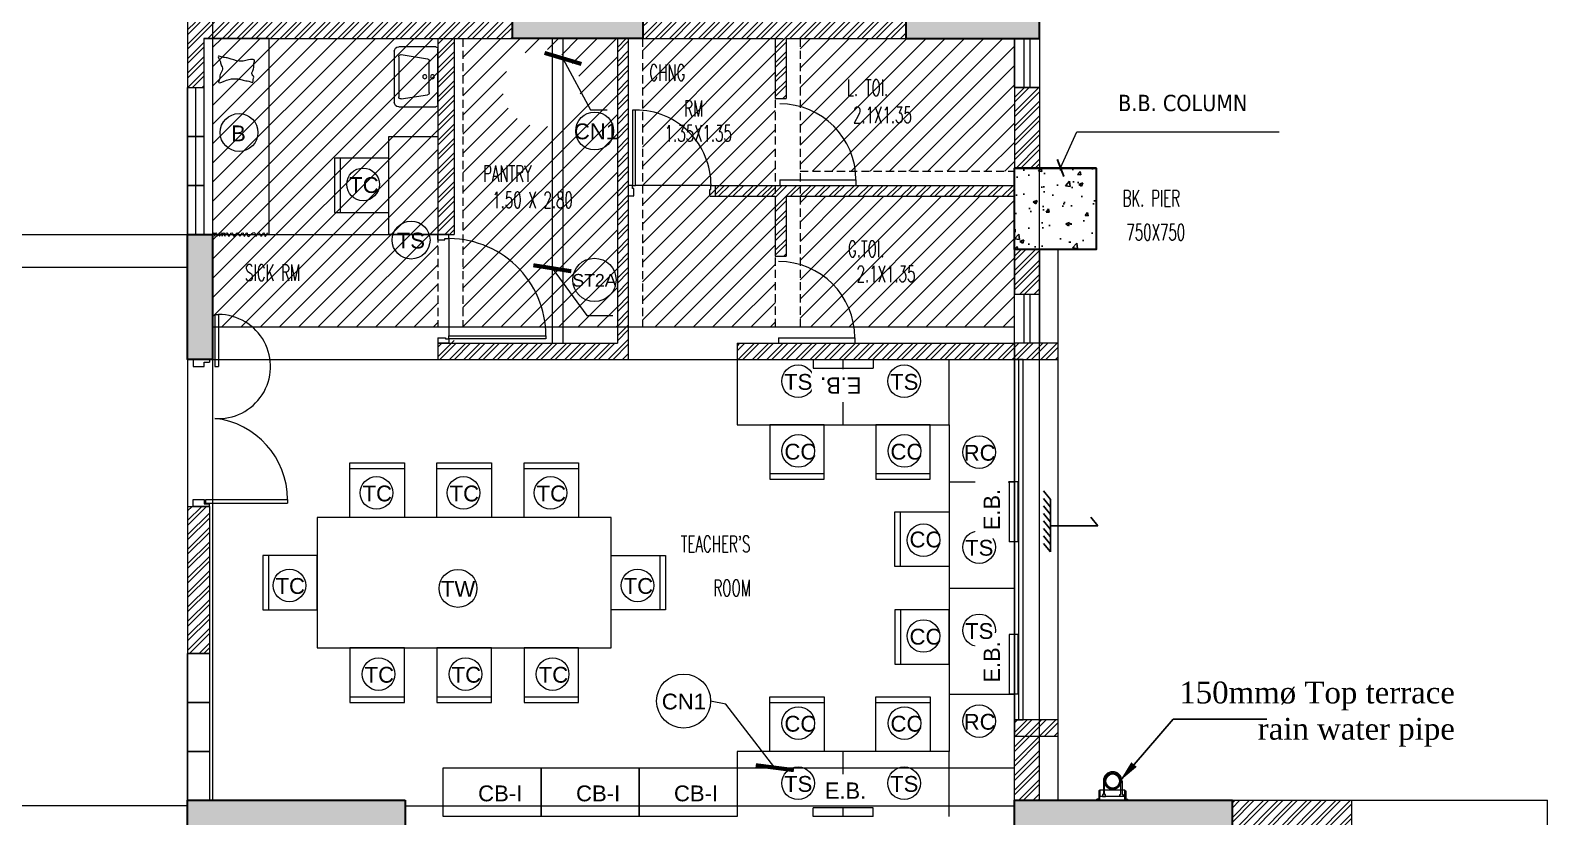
# Model space of a CAD drawing. Header units: inches. Extents: x 5899882 to 5988838, y -468923 to -96891.
# Drawn here: x 5967834 to 5981779, y -202195 to -194970 of the extents above; entities that cross this region are included whole.
import ezdxf

# ---------------------------------------------------------------- set-up
doc = ezdxf.new("R2010")
doc.units = ezdxf.units.IN
doc.header["$MEASUREMENT"] = 0
doc.linetypes.add('DASHED', pattern=[0.75, 0.5, -0.25])
for name, color, linetype in [('0 slc Rwp sloape', 7, 'Continuous'), ('0- SLC ARCH LAYOUT', 7, 'Continuous'), ('CL', 7, 'Continuous'), ('P-TEXT', 7, 'Continuous'), ('rwp', 5, 'Continuous')]:
    doc.layers.add(name, color=color, linetype=linetype)
for name, color, linetype, lineweight in [('0-SLC-CLAMPS', 7, 'Continuous', 9), ('ARCL-HATCH-B', 8, 'Continuous', 5), ('ARLC-COL', 8, 'Continuous', 30), ('ARLC-DIM1', 8, 'Continuous', 5), ('ARLC-DIMF', 8, 'Continuous', 5), ('ARLC-DOOR-W', 8, 'Continuous', 5), ('ARLC-EL BRD', 8, 'Continuous', 5), ('ARLC-ELE0', 8, 'Continuous', 9), ('ARLC-FUR (NOMN)', 8, 'Continuous', 9), ('ARLC-FURN', 8, 'Continuous', 9), ('ARLC-GAS BURNER', 8, 'Continuous', 5), ('ARLC-HATCH-C', 8, 'Continuous', 5), ('ARLC-TEXT0', 8, 'Continuous', 20), ('ARLC-WALL', 8, 'Continuous', 15), ('int_partitions', 8, 'Continuous', 5), ('SANITORY', 8, 'Continuous', 5)]:
    doc.layers.add(name, color=color, linetype=linetype, lineweight=lineweight)
doc.styles.add('ARIAL', font='tahoma.ttf')
doc.styles.add('RS', font='simplex8.shx', dxfattribs={"width": 0.6, "height": 150})
doc.styles.get("Standard").update_dxf_attribs({"font": 'arial.ttf'})
doc.styles.add('swati', font='GOTHIC.TTF')
doc.dimstyles.new('DIM 100', dxfattribs={"dimscale": 100, "dimtxt": 1.5, "dimasz": 1.2, "dimexe": 1.5, "dimexo": 1.5, "dimgap": 0.4, "dimtad": 0, "dimdec": 0, "dimzin": 9, "dimdsep": 46, "dimtxsty": 'ARIAL', "dimblk": 'ARCHTICK', "dimblk1": 'ARCHTICK', "dimblk2": 'ARCHTICK', "dimcen": 2.5, "dimdle": 0.5, "dimclrd": 1, "dimclre": 251, "dimclrt": 4, "dimadec": 1, "dimazin": 0, "dimtfac": 1, "dimtdec": 0, "dimtmove": 2, "dimatfit": 3, "dimldrblk": 'ARCHTICK', "dimfxl": 1, "dimtzin": 0, "dimlwd": 5, "dimlwe": 5, "dimarcsym": 0})
doc.dimstyles.get("Standard").update_dxf_attribs({"dimtxt": 200, "dimasz": 200, "dimexe": 0.18, "dimexo": 0.0625, "dimgap": 0.09, "dimtad": 0, "dimdec": 0, "dimrnd": 5, "dimzin": 0, "dimdsep": 46, "dimtxsty": 'Standard', "dimblk": 'OBLIQUE', "dimcen": 0.09, "dimadec": 0, "dimazin": 0, "dimtfac": 1, "dimtdec": 0, "dimtofl": 0, "dimtmove": 0, "dimatfit": 3, "dimfxl": 1, "dimtolj": 1, "dimtzin": 0, "dimarcsym": 0})
pattern_1 = [(45, (-5779197.41, 117191.3), (-66.2912607, 66.2912607), []), (45, (-5779153.22, 117191.3), (-66.2912607, 66.2912607), [])]
pattern_2 = [(45, (5730277.87, -197765.07), (-88.38835, 88.38835), [])]
pattern_3 = [(45, (5969508.87, -197695.07), (-88.3883, 88.3883), [])]

# ---------------------------------------------------------------- blocks, each defined once
blk = doc.blocks.new('an80')
for points in [[(-46, 0), (-46, 66.3), (-51, 66.3), (-51, 76.3), (-35, 76.3), (-35, 66.3), (-40, 66.3), (-40, 0)], [(46, 0), (46, 66.3), (51, 66.3), (51, 76.3), (35, 76.3), (35, 66.3), (40, 66.3), (40, 0)]]:
    blk.add_lwpolyline(points)
for radius in [46, 40]:
    blk.add_arc((0, 0), radius, 180, 360)
blk = doc.blocks.new('176')
at = {"layer": '0-SLC-CLAMPS', "elevation": 0}
for points in [[(-108.6, 76.7), (-108.6, 80.1, 0.414214), (-114, 85.4), (-114, 85.4), (-114, 65.9), (-61.1, 65.9, 0.414214), (-66.4, 71.3), (-103.3, 71.3, -0.414214)], [(-108.6, -75.8), (-108.6, -79.2, -0.414214), (-114, -84.6), (-114, -84.6), (-114, -65.1), (-61.1, -65.1, -0.414214), (-66.4, -70.4), (-103.3, -70.4, 0.414214)]]:
    blk.add_lwpolyline(points, format="xyb", close=True, dxfattribs=at)
blk.add_lwpolyline([(-92.9, 65.9), (-92.9, -65.1), (-61.1, -65.1), (-61.1, 65.9)], close=True, dxfattribs=at)
at = {"layer": 'rwp', "color": 5, "const_width": 5.36, "elevation": 0}
blk.add_lwpolyline([(-12.5, -42.2, 1), (-12.5, 38.2, 1)], format="xyb", close=True, dxfattribs=at)
at = {"layer": 'rwp', "color": 5}
for radius in [42.9, 37.5]:
    blk.add_circle((-12.5, -2, 0), radius, dxfattribs=at)
at = {"layer": '0-SLC-CLAMPS', "color": 6, "xscale": 1.0714285714286, "yscale": 1.0714285714286, "zscale": 1.0714285714286, "rotation": 90}
blk.add_blockref('an80', (-12.5, -2, 0), dxfattribs=at)
blk = doc.blocks.new('_OBLIQUE')
at = {"color": 0, "linetype": 'ByBlock'}
blk.add_line((-0.5, -0.5), (0.5, 0.5), dxfattribs=at)
blk = doc.blocks.new('UK')
at = {"layer": 'ARLC-DOOR-W'}
for p, q in [((5806438, -115101), (5806438, -114209)), ((5806438, -114209), (5806467, -114209)), ((5806467, -114209), (5806467, -115101)), ((5806467, -115101), (5806438, -115101))]:
    blk.add_line(p, q, dxfattribs=at)
at = {"layer": 'ARLC-DOOR-W', "ltscale": 0.5}
for p, q in [((5805506, -115101), (5805506, -115201)), ((5805545, -115101), (5805506, -115101)), ((5805545, -115101), (5806438, -115101)), ((5805545, -115138), (5805545, -115101)), ((5805556, -115138), (5805545, -115138)), ((5805556, -115198), (5805556, -115138)), ((5806456, -115130), (5806467, -115130)), ((5806456, -115198), (5806456, -115130)), ((5806467, -115101), (5806506, -115101)), ((5806467, -115130), (5806467, -115101)), ((5806506, -115101), (5806506, -115201)), ((5805553, -115201), (5805506, -115201)), ((5805553, -115201), (5805556, -115198)), ((5806459, -115201), (5806456, -115198)), ((5806459, -115201), (5806506, -115201))]:
    blk.add_line(p, q, dxfattribs=at)
at = {"layer": 'ARLC-DOOR-W', "ltscale": 0.3}
blk.add_arc((5806438, -115101), 893, 90, 182.3595, dxfattribs=at)
blk = doc.blocks.new('_ArchTick')
at = {"color": 0, "linetype": 'ByBlock', "const_width": 0.15}
blk.add_lwpolyline([(-0.5, -0.5), (0.5, 0.5)], dxfattribs=at)
blk = doc.blocks.new('hhh')
at = {"layer": 'ARLC-DOOR-W'}
for p, q in [((5670.868, -1049.521), (5670.868, -1049.571)), ((5670.868, -1049.521), (5671.568, -1049.521)), ((5670.868, -1049.521), (5670.868, -1049.571)), ((5670.868, -1049.571), (5671.568, -1049.571)), ((5671.568, -1049.521), (5671.568, -1049.571))]:
    blk.add_line(p, q, dxfattribs=at)
blk.add_arc((5670.868, -1049.521), 0.7, 0, 90, dxfattribs=at)
blk = doc.blocks.new('jjuj')
at = {"layer": 'ARLC-DOOR-W', "ltscale": 0.1}
for p, q in [((5733136, -29654), (5733136, -29679)), ((5733286, -29654), (5733286, -29719))]:
    blk.add_line(p, q, dxfattribs=at)
blk.add_lwpolyline([(5733286, -29719), (5733186, -29719), (5733186, -29679), (5733136, -29679)], dxfattribs=at)
blk = doc.blocks.new('frame')
at = {"layer": 'ARLC-DOOR-W', "ltscale": 0.1}
for p, q in [((5733286, -31004), (5733286, -30939)), ((5733136, -31004), (5733136, -30979)), ((5733136, -31004), (5733286, -31004))]:
    blk.add_line(p, q, dxfattribs=at)
blk.add_lwpolyline([(5733286, -30939), (5733186, -30939), (5733186, -30979), (5733136, -30979)], dxfattribs=at)
blk = doc.blocks.new('GHKY')
at = {"layer": 'ARLC-DOOR-W', "ltscale": 0.1}
for p, q in [((5808200, -119637), (5808200, -120115)), ((5808200, -119637), (5808235, -119637)), ((5808235, -119637), (5808235, -120115)), ((5808200, -120115), (5808235, -120115)), ((5808869, -121337), (5808869, -121372))]:
    blk.add_line(p, q, dxfattribs=at)
at = {"layer": 'ARLC-DOOR-W'}
for p, q in [((5808119, -121337), (5808869, -121337)), ((5808119, -121372), (5808119, -121337)), ((5808119, -121372), (5808869, -121372))]:
    blk.add_line(p, q, dxfattribs=at)
at = {"layer": 'ARLC-DOOR-W', "ltscale": 0.1}
for centre, radius, start, end in [((5808235, -120115), 478, 265.7853, 90), ((5808119, -121337), 750, 0, 83.7995)]:
    blk.add_arc(centre, radius, start, end, dxfattribs=at)
at = {"xscale": -1}
for name in ['jjuj', 'frame']:
    blk.add_blockref(name, (11541288, -90397), dxfattribs=at)
blk = doc.blocks.new('TNGFH')
at = {"layer": 'ARLC-DOOR-W', "ltscale": 0.5}
for p, q in [((5823202, -113717), (5823102, -113717)), ((5823102, -113764), (5823102, -113717)), ((5823102, -113764), (5823105, -113768)), ((5823105, -113768), (5823173, -113768)), ((5823173, -113757), (5823202, -113757)), ((5823173, -113768), (5823173, -113757)), ((5823202, -113757), (5823202, -113717)), ((5823202, -114478), (5823202, -113786)), ((5823102, -114471), (5823105, -114467)), ((5823102, -114471), (5823102, -114518)), ((5823105, -114467), (5823165, -114467)), ((5823165, -114467), (5823165, -114478)), ((5823165, -114478), (5823202, -114478)), ((5823202, -114478), (5823202, -114518)), ((5823202, -114518), (5823102, -114518))]:
    blk.add_line(p, q, dxfattribs=at)
at = {"layer": 'ARLC-DOOR-W'}
for p, q in [((5823202, -113757), (5823202, -113786)), ((5823895, -113757), (5823202, -113757)), ((5823202, -113786), (5823895, -113786)), ((5823895, -113786), (5823895, -113757))]:
    blk.add_line(p, q, dxfattribs=at)
at = {"layer": 'ARLC-DOOR-W', "ltscale": 0.3}
blk.add_arc((5823202, -113786), 693, 270, 0.0001, dxfattribs=at)
blk = doc.blocks.new('dfg2154')
at = {"layer": 'ARLC-FURN'}
blk.add_line((5964549, -129277), (5965049, -129277), dxfattribs=at)
blk.add_lwpolyline([(5964549, -129329), (5965049, -129329), (5965049, -128829), (5964549, -128829)], close=True, dxfattribs=at)
blk = doc.blocks.new('WASHBASIN')
at = {"layer": 'SANITORY', "ltscale": 0.1}
for p, q in [((6119042, -104908), (6119042, -104438)), ((6119082, -104398), (6119422, -104398)), ((6119442, -104418), (6119442, -104928)), ((6119082, -104857), (6119082, -104490)), ((6119105, -104470), (6119346, -104508)), ((6119363, -104528), (6119363, -104819)), ((6119105, -104877), (6119346, -104839)), ((6119422, -104948), (6119082, -104948))]:
    blk.add_line(p, q, dxfattribs=at)
for centre in [(6119322, -104674), (6119393, -104674)]:
    blk.add_circle(centre, 18, dxfattribs=at)
for centre, radius, start, end in [((6119082, -104438), 40, 90, 180), ((6119422, -104418), 20, 0, 90), ((6119102, -104490), 20, 80.9394, 180), ((6119102, -104490), 20, 80.9394, 180), ((6119343, -104528), 20, 0, 80.9394), ((6119102, -104857), 20, 180, 279.0606), ((6119343, -104819), 20, 279.0606, 0), ((6119082, -104908), 40, 180, 270), ((6119422, -104928), 20, 270, 0)]:
    blk.add_arc(centre, radius, start, end, dxfattribs=at)
blk = doc.blocks.new('A$C445547AD')
at = {"layer": 'ARLC-EL BRD'}
for p, q in [((0, 0), (0, 80)), ((550, 0), (550, 80)), ((550, 0), (0, 0))]:
    blk.add_line(p, q, dxfattribs=at)
at = {"layer": 'ARLC-EL BRD', "insert": (297, 239), "char_height": 150, "attachment_point": 5, "style": 'swati', "bg_fill": 2}
blk.add_mtext('E.B.', dxfattribs=at)
at = {"layer": 'ARLC-EL BRD'}
blk.add_line((550, 80), (0, 80), dxfattribs=at)
blk = doc.blocks.new('A$C67844AE1')
at = {"color": 7}
for p, q in [((-218, 241), (-283, 162)), ((-218, 172), (-283, 93)), ((-218, 103), (-283, 24)), ((-218, 34), (-283, -45)), ((218, 0), (-218, 0)), ((218, 0), (153, -79)), ((-218, -34), (-283, -113)), ((-218, -103), (-283, -182)), ((-218, -172), (-283, -251)), ((-218, -241), (-283, -320))]:
    blk.add_line(p, q, dxfattribs=at)
at = {"layer": 'CL', "color": 7}
blk.add_line((-218, 241), (-218, -241), dxfattribs=at)
blk = doc.blocks.new('A$C5D8F11B1')
at = {"layer": 'ARCL-HATCH-B'}
h = blk.add_hatch(dxfattribs=at)
h.set_pattern_fill('ANSI32', color=256, scale=250)
h.set_pattern_definition(pattern_1)
edge = h.paths.add_edge_path()
edge.add_line((26545, -1741), (26545, 100))
edge.add_line((26545, 100), (27080, 100))
edge.add_line((27080, 100), (27080, 250))
edge.add_line((27080, 250), (26795, 250))
edge.add_line((26795, 250), (26795, 1750))
edge.add_line((26795, 1750), (25095, 1750))
edge.add_line((25095, 1750), (25095, 1600))
edge.add_line((25095, 1600), (26645, 1600))
edge.add_line((26645, 1600), (26645, 250))
edge.add_line((26645, 250), (24095, 250))
edge.add_line((24095, 250), (24095, -350))
edge.add_line((24095, -350), (24245, -350))
edge.add_line((24245, -350), (24245, 100))
edge.add_line((24245, 100), (26395, 100))
edge.add_line((26395, 100), (26395, -1700))
edge.add_line((26395, -1700), (26495, -1700))
edge.add_line((26495, -1700), (26495, -1739))
edge.add_arc((26495, -2632), 893, 86.7892, 90, ccw=False)
h.paths.add_polyline_path([(26545, -2700), (26545, -2661), (26495, -2661), (26495, -2700)])
h = blk.add_hatch(dxfattribs=at)
h.set_pattern_fill('ANSI32', color=256, scale=250)
h.set_pattern_definition(pattern_1)
h.paths.add_polyline_path([(30695, 330), (29600, 330), (29600, 250), (28280, 250), (28280, 100), (29495, 100), (29495, -450), (29595, -450), (29595, 100), (30695, 100)])
h = blk.add_hatch(dxfattribs=at)
h.set_pattern_fill('ANSI32', color=256, scale=250)
h.set_pattern_definition(pattern_1)
h.paths.add_polyline_path([(28145, 100), (28045, 100), (28045, -2700), (26395, -2700), (26395, -2850), (28145, -2850)])
h = blk.add_hatch(dxfattribs=at)
h.set_pattern_fill('ANSI32', color=256, scale=250)
h.set_pattern_definition(pattern_1)
h.paths.add_polyline_path([(31925, -350), (31695, -350), (31695, -1090), (31925, -1090)])
h = blk.add_hatch(dxfattribs=at)
h.set_pattern_fill('ANSI32', color=256, scale=250)
h.set_pattern_definition(pattern_1)
h.paths.add_polyline_path([(29595, -1350), (31695, -1350), (31695, -1250), (28945, -1250), (28945, -1350), (29495, -1350), (29495, -1900), (29595, -1900)])
h = blk.add_hatch(dxfattribs=at)
h.set_pattern_fill('ANSI32', color=256, scale=250)
h.set_pattern_definition(pattern_1)
h.paths.add_polyline_path([(31925, -1840), (31695, -1840), (31695, -2250), (31925, -2250)])
h = blk.add_hatch(dxfattribs=at)
h.set_pattern_fill('ANSI32', color=256, scale=250)
h.set_pattern_definition(pattern_1)
h.paths.add_polyline_path([(31695, -2700), (29145, -2700), (29145, -2850), (31695, -2850)])
h = blk.add_hatch(dxfattribs=at)
h.set_pattern_fill('ANSI32', color=256, scale=250)
h.set_pattern_definition(pattern_1)
h.paths.add_polyline_path([(32095, -2700), (31695, -2700), (31695, -2850), (31775, -2850), (32095, -2850)])
h = blk.add_hatch(dxfattribs=at)
h.set_pattern_fill('ANSI32', color=256, scale=250)
h.set_pattern_definition(pattern_1)
h.paths.add_polyline_path([(24295, -4200), (24095, -4200), (24095, -5550), (24295, -5550)])
h = blk.add_hatch(dxfattribs=at)
h.set_pattern_fill('ANSI32', color=256, scale=250)
h.set_pattern_definition(pattern_1)
h.paths.add_polyline_path([(32095, -6160), (31695, -6160), (31695, -6310), (32095, -6310)])
h = blk.add_hatch(dxfattribs=at)
h.set_pattern_fill('ANSI32', color=256, scale=250)
h.set_pattern_definition(pattern_1)
h.paths.add_polyline_path([(31925, -6310), (31695, -6310), (31695, -6900), (31925, -6900)])
h = blk.add_hatch(dxfattribs=at)
h.set_pattern_fill('ANSI32', color=256, scale=250)
h.set_pattern_definition(pattern_1)
h.paths.add_polyline_path([(34795, -6900), (33695, -6900), (33695, -7250), (34795, -7250)])
at = {"layer": 'ARLC-HATCH-C', "ltscale": 0.1}
for points in [[(30695, 450), (30695, 100), (31925, 100), (31925, 450)], [(27080, 330), (28280, 330), (28280, 130), (28280, 100), (28111, 100), (27961, 100), (27080, 100), (27080, 130)], [(24325, -1700), (24095, -1700), (24095, -2850), (24325, -2850)], [(26095, -6900), (26095, -7250), (24095, -7250), (24095, -6900)], [(33695, -6900), (33695, -7250), (31695, -7250), (31695, -6900)]]:
    blk.add_hatch(color=256, dxfattribs=at).paths.add_polyline_path(points)
at = {"layer": 'ARLC-COL', "ltscale": 0.1}
blk.add_lwpolyline([(30695, 450), (30695, 100), (31925, 100), (31925, 450)], close=True, dxfattribs=at)
at = {"layer": 'ARLC-COL'}
for points in [[(28280, 100), (27080, 100), (27080, 330), (28280, 330)], [(31695, -1090), (32445, -1090), (32445, -1840), (31695, -1840)], [(24095, -1700), (24325, -1700), (24325, -2850), (24095, -2850)], [(26095, -6900), (26095, -7250), (24095, -7250), (24095, -6900)]]:
    blk.add_lwpolyline(points, close=True, dxfattribs=at)
blk.add_lwpolyline([(31695, -7250), (31695, -6900), (33695, -6900), (33695, -7250)], dxfattribs=at)
at = {"layer": 'ARLC-DIMF'}
blk.add_line((26395, -1700), (26545, -1700), dxfattribs=at)
at = {"layer": 'ARLC-DOOR-W'}
for p, q in [((31782, 100), (31782, -350)), ((31835, 100), (31835, -350)), ((31782, -2250), (31782, -2700)), ((31835, -2250), (31835, -2700))]:
    blk.add_line(p, q, dxfattribs=at)
at = {"layer": 'ARLC-DOOR-W', "ltscale": 0.003}
blk.add_line((24170, -800), (24170, -350), dxfattribs=at)
at = {"layer": 'ARLC-DOOR-W', "ltscale": 0.1}
for p, q in [((24170, -1700), (24170, -800)), ((31735, -6160), (31735, -2850))]:
    blk.add_line(p, q, dxfattribs=at)
at = {"layer": 'ARLC-DOOR-W'}
for points in [[(31695, 100), (31925, 100), (31925, -350), (31695, -350)], [(31695, -2250), (31925, -2250), (31925, -2700), (31695, -2700)], [(31695, -6160), (31775, -6160), (31775, -2850), (31695, -2850)]]:
    blk.add_lwpolyline(points, close=True, dxfattribs=at)
at = {"layer": 'ARLC-DOOR-W', "ltscale": 0.003}
for points in [[(24245, -350), (24245, -800), (24095, -800), (24095, -350)], [(24295, -5550), (24295, -6000), (24095, -6000), (24095, -5550)]]:
    blk.add_lwpolyline(points, close=True, dxfattribs=at)
at = {"layer": 'ARLC-DOOR-W', "ltscale": 0.1}
for points in [[(24245, -800), (24245, -1250), (24095, -1250), (24095, -800)], [(24245, -1250), (24245, -1700), (24095, -1700), (24095, -1250)], [(24295, -6000), (24295, -6450), (24095, -6450), (24095, -6000)], [(24295, -6450), (24295, -6900), (24095, -6900), (24095, -6450)]]:
    blk.add_lwpolyline(points, close=True, dxfattribs=at)
at = {"layer": 'ARLC-ELE0'}
blk.add_line((32095, -6160), (32095, -2850), dxfattribs=at)
at = {"layer": 'ARLC-FUR (NOMN)'}
for centre, radius in [((24568, -764), 174), ((27836, -750), 174), ((25708, -1240), 150), ((26149, -1752), 174), ((27834, -2118), 199), ((29706, -3049), 150), ((30680, -3049), 150), ((29708, -3690), 150), ((30683, -3690), 150), ((31369, -3701), 150), ((25831, -4075), 150), ((26631, -4075), 150), ((27431, -4075), 150), ((30858, -4510), 150), ((31369, -4573), 150), ((25031, -4925), 150), ((26580, -4953), 174), ((28231, -4925), 150), ((30858, -5390), 150), ((31369, -5338), 150), ((25850, -5740), 150), ((26650, -5740), 150), ((27450, -5740), 150), ((28654, -5988), 248), ((29708, -6190), 150), ((30683, -6190), 150), ((31369, -6172), 150), ((29706, -6743), 150), ((30680, -6743), 150)]:
    blk.add_circle(centre, radius, dxfattribs=at)
at = {"layer": 'ARLC-FURN', "ltscale": 0.1}
for p, q in [((27445, 100), (27445, -2700)), ((30120, -3450), (30120, -2850)), ((31095, -3450), (31095, -2850)), ((31095, -3975), (31695, -3975)), ((31095, -4950), (31695, -4950)), ((31095, -5925), (31695, -5925)), ((30120, -7050), (30120, -6450)), ((31095, -7050), (31095, -6450))]:
    blk.add_line(p, q, dxfattribs=at)
at = {"layer": 'ARLC-FURN', "ltscale": 0.002}
for p, q in [((27545, 100), (27545, -2700)), ((29145, -6600), (31695, -6600))]:
    blk.add_line(p, q, dxfattribs=at)
at = {"layer": 'ARLC-FURN', "ltscale": 0.1}
blk.add_lwpolyline([(24245, -1700), (24845, -1700), (24845, 100), (24245, 100)], close=True, dxfattribs=at)
for points in [[(26395, -1700), (25945, -1700), (25945, -800), (26395, -800), (26395, -1700)], [(29145, -2850), (29145, -3450), (31095, -3450), (31095, -6450), (29145, -6450), (29145, -7050)], [(25287, -4300), (25287, -5500), (27987, -5500), (27987, -4300), (25287, -4300)]]:
    blk.add_lwpolyline(points, dxfattribs=at)
at = {"layer": 'ARLC-FURN'}
for points in [[(26445, -6600), (27345, -6600), (27345, -7050), (26445, -7050)], [(27345, -6600), (28245, -6600), (28245, -7050), (27345, -7050)], [(28245, -6600), (29145, -6600), (29145, -7050), (28245, -7050)]]:
    blk.add_lwpolyline(points, close=True, dxfattribs=at)
at = {"layer": 'ARLC-FURN', "ltscale": 0.1}
blk.add_spline([(24575, -273), (24538, -270), (24451, -284), (24379, -300), (24386, -285), (24393, -230), (24417, -181), (24403, -141), (24392, -102), (24380, -63), (24395, -66), (24429, -74), (24469, -81), (24570, -109), (24617, -105), (24672, -94), (24710, -104), (24710, -107), (24704, -130), (24704, -158), (24694, -196), (24684, -221), (24703, -256), (24699, -276), (24691, -303), (24673, -298), (24617, -285), (24575, -273)], degree=3, dxfattribs=at)
at = {"layer": 'ARLC-WALL', "ltscale": 0.1}
for p, q in [((24095, 250), (24095, -350)), ((24245, 100), (26395, 100)), ((24245, 100), (24245, -350)), ((26395, 100), (26395, -1700)), ((26545, 100), (26545, -1700)), ((26545, 100), (27080, 100)), ((28045, 100), (28045, -2700)), ((28145, 100), (28145, -2850)), ((28280, 100), (29495, 100)), ((29495, 100), (29495, -450)), ((29595, 100), (30695, 100)), ((29595, 100), (29595, -450)), ((24095, -350), (24245, -350)), ((31695, -350), (31695, -1090)), ((31695, -350), (31925, -350)), ((31925, -350), (31925, -1090)), ((29495, -450), (29595, -450)), ((28945, -1250), (28945, -1350)), ((28945, -1250), (31695, -1250)), ((28945, -1350), (29495, -1350)), ((29495, -1350), (29495, -1900)), ((29595, -1350), (29595, -1900)), ((29595, -1350), (31695, -1350)), ((29495, -1900), (29595, -1900)), ((26395, -2700), (26395, -2850)), ((26395, -2700), (28045, -2700)), ((29145, -2700), (29145, -2850)), ((29145, -2700), (31695, -2700)), ((26395, -2850), (28145, -2850)), ((29145, -2850), (31695, -2850)), ((24095, -4200), (24095, -5550)), ((24095, -4200), (24295, -4200)), ((24295, -4200), (24295, -5550)), ((24295, -5550), (24095, -5550)), ((31695, -6900), (31695, -6310)), ((31925, -6900), (31925, -6310)), ((31895, -6900), (33645, -6900)), ((33695, -6900), (34795, -6900)), ((34795, -7250), (34795, -6900))]:
    blk.add_line(p, q, dxfattribs=at)
at = {"layer": 'ARLC-WALL'}
blk.add_line((31925, -1840), (31925, -2250), dxfattribs=at)
for points in [[(31925, -1840), (31695, -1840), (31695, -2250), (31925, -2250)], [(24095, -5550), (24295, -5550)]]:
    blk.add_lwpolyline(points, dxfattribs=at)
for points in [[(32095, -2700), (31695, -2700), (31695, -2850), (32095, -2850)], [(32095, -6160), (31695, -6160), (31695, -6310), (32095, -6310)]]:
    blk.add_lwpolyline(points, close=True, dxfattribs=at)
at = {"layer": 'int_partitions'}
blk.add_lwpolyline([(24325, -1700), (26395, -1700)], dxfattribs=at)
blk.add_spline([(24325, -1700), (24337, -1684), (24343, -1716), (24359, -1684), (24368, -1716), (24387, -1684), (24387, -1716), (24411, -1684), (24411, -1716), (24430, -1684), (24436, -1716), (24455, -1684), (24473, -1716), (24502, -1684), (24520, -1716), (24556, -1684), (24574, -1716), (24604, -1684), (24615, -1716), (24640, -1684), (24648, -1716), (24710, -1684), (24724, -1716), (24750, -1684), (24769, -1716), (24796, -1684), (24806, -1716), (24831, -1684)], degree=3, dxfattribs=at)
at = {"layer": 'ARLC-DOOR-W'}
for name, p, rotation in [('TNGFH', (-85573, -5824452), 90), ('UK', (141596, 5803806), 270)]:
    blk.add_blockref(name, p, dxfattribs=dict(at, rotation=rotation))
at = {"layer": 'ARLC-DOOR-W', "xscale": 1000, "yscale": 1000, "zscale": 1000}
for p in [(-5641330, 1048321), (-5641341, 1046872)]:
    blk.add_blockref('hhh', p, dxfattribs=at)
at = {"layer": 'ARLC-DOOR-W'}
blk.add_blockref('GHKY', (-5783856, 117201), dxfattribs=at)
at = {"layer": 'ARLC-GAS BURNER', "rotation": 270}
for p in [(154774, 5963549), (154116, 5959899), (159924, 5959399)]:
    blk.add_blockref('dfg2154', p, dxfattribs=at)
at = {"layer": 'ARLC-GAS BURNER'}
for p in [(-5935104, 125379), (-5934129, 125379), (-5938962, 123329), (-5938162, 123329), (-5937362, 123329)]:
    blk.add_blockref('dfg2154', p, dxfattribs=at)
at = {"layer": 'ARLC-GAS BURNER', "xscale": -1}
for p, rotation in [((-5938962, -133129), 180), ((-5938162, -133129), 180), ((-5937362, -133129), 180), ((159924, -5969299), 270), ((-100841, 5959899), 90), ((-5935104, -135279), 180), ((-5934129, -135279), 180)]:
    blk.add_blockref('dfg2154', p, dxfattribs=dict(at, rotation=rotation))
at = {"layer": 'SANITORY', "xscale": -1, "rotation": 180}
blk.add_blockref('WASHBASIN', (-6093047, -104925), dxfattribs=at)
at = {"layer": 'ARLC-FUR (NOMN)'}
for s, height, p in [('CN1', 145.4, (27645, -826)), ('B', 145, (24495, -844)), ('TC', 145.4, (25580, -1319)), ('TS', 145.4, (26017, -1829)), ('ST2A', 116.3, (27631, -2180)), ('TS', 145.4, (29577, -3128)), ('TS', 145.4, (30552, -3128)), ('CC', 145.4, (29580, -3769)), ('CC', 145.4, (30555, -3769)), ('RC', 145.4, (31228, -3779)), ('TC', 145.4, (25703, -4153)), ('TC', 145.4, (26503, -4153)), ('TC', 145.4, (27303, -4153)), ('CC', 145.4, (30730, -4576)), ('TS', 145.4, (31241, -4652)), ('TC', 145.4, (24903, -5003)), ('TC', 145.4, (28103, -5003)), ('TW', 145.4, (26423, -5030)), ('TS', 145.4, (31241, -5417)), ('CC', 145.4, (30730, -5469)), ('TC', 145.4, (25722, -5819)), ('TC', 145.4, (26522, -5819)), ('TC', 145.4, (27322, -5819)), ('CN1', 145.4, (28453, -6065)), ('CC', 145.4, (29580, -6269)), ('CC', 145.4, (30555, -6269)), ('RC', 145.4, (31228, -6251)), ('TS', 145.4, (29577, -6822)), ('TS', 145.4, (30552, -6822)), ('CB-I', 145.4, (26765, -6909)), ('CB-I', 145.4, (27665, -6909)), ('CB-I', 145.4, (28565, -6909))]:
    blk.add_text(s, height=height, dxfattribs=at).set_placement(p)
at = {"layer": 'ARLC-TEXT0', "style": 'RS', "width": 0.6}
for s, p in [('CHNG', (28339, -288)), ('L. TOI.', (30153, -428)), ('RM', (28659, -618)), ('2.1X1.35', (30211, -677)), ('1.35X1.35', (28480, -846)), ('PANTRY', (26810, -1216)), ('1.50 X 2.80', (26895, -1458)), ('G.TOI.', (30164, -1908)), ('SICK RM', (24623, -2127)), ('2.1X1.35', (30244, -2138)), ("TEACHER'S", (28627, -4619)), ('ROOM', (28928, -5024))]:
    blk.add_text(s, height=150, dxfattribs=at).set_placement(p)
at = {"layer": 'ARLC-TEXT0', "ltscale": 0.1, "style": 'RS', "width": 0.6}
for s, p in [('BK. PIER', (32688, -1442)), ('750X750', (32723, -1755))]:
    blk.add_text(s, height=150, dxfattribs=at).set_placement(p)
at = {"layer": 'ARLC-FUR (NOMN)'}
for points in [[(27545, -83), (27799, -554), (27952, -554)], [(27447, -2011), (27763, -2446), (28004, -2446)], [(29492, -6600), (29041, -6016), (28901, -5988)]]:
    blk.add_leader(points, dimstyle='DIM 100', override={"dimasz": 2.5}, dxfattribs=at)
at = {"layer": 'ARLC-DIM1'}
for p, rotation in [((30395, -2850), 180), ((31725, -4525), 89.99999999999997), ((31725, -5925), 89.99999999999997)]:
    blk.add_blockref('A$C445547AD', p, dxfattribs=dict(at, rotation=rotation))
blk.add_blockref('A$C445547AD', (29845, -7050), dxfattribs=at)

msp = doc.modelspace()

# ---------------------------------------------------------------- block references
at = {"layer": '0- SLC ARCH LAYOUT'}
msp.add_blockref('A$C5D8F11B1', (5945183.9, -195145.1), dxfattribs=at)

# ---------------------------------------------------------------- next in the draw order: hatches: boundary and pattern name
h = msp.add_hatch()
h.set_pattern_fill('AR-CONC', color=256, scale=50, style=0)
h.set_pattern_definition([(50, (5976878.87, -196984.6), (358.63, -31.38), [37.5, -412.5]), (355, (5976878.87, -196984.6), (-69.38, 376.1), [30, -330]), (100.45, (5976908.75, -196987.2), (289.25, 344.72), [31.87, -350.57]), (46.184, (5976878.87, -196884.6), (533.62, -82.76), [56.25, -618.75]), (96.636, (5976923.33, -196891.5), (467.33, 487.06), [47.8, -525.86]), (351.184, (5976878.87, -196884.6), (467.33, 487.06), [45, -495]), (21, (5976928.87, -196909.6), (298.45, -201.31), [37.5, -412.5]), (326, (5976928.87, -196909.6), (121.66, 362.58), [30, -330]), (71.45, (5976953.74, -196926.36), (420.11, 161.27), [31.87, -350.57]), (37.5, (5976878.87, -196984.59), (6.08, 166.447), [0, -326, 0, -335, 0, -331.25]), (7.5, (5976878.87, -196984.59), (131.535, 197.206), [0, -191, 0, -318.5, 0, -126.25]), (327.5, (5976767.37, -196984.59), (266.911, -11.277), [0, -125, 0, -390, 0, -517.5]), (317.5, (5976717.37, -196984.59), (291.593, 50.052), [0, -162.5, 0, -259, 0, -367.5])])
h.paths.add_polyline_path([(5977628.9, -196234.6), (5976878.9, -196234.6), (5976878.9, -196984.6), (5977628.9, -196984.6)])
at = {"layer": 'ARLC-HATCH-C', "ltscale": 0.1}
for points in [[(5972263.9, -194815.1), (5973463.9, -194815.1), (5973463.9, -195015.1), (5973463.9, -195045.1), (5973294.6, -195045.1), (5973144.6, -195045.1), (5972263.9, -195045.1), (5972263.9, -195015.1)], [(5975878.9, -194695.1), (5975878.9, -195045.1), (5977108.9, -195045.1), (5977108.9, -194695.1)], [(5969508.9, -196845.1), (5969278.9, -196845.1), (5969278.9, -197995.1), (5969508.9, -197995.1)], [(5971278.9, -202045.1), (5971278.9, -202395.1), (5969278.9, -202395.1), (5969278.9, -202045.1)], [(5978878.9, -202045.1), (5978878.9, -202395.1), (5976878.9, -202395.1), (5976878.9, -202045.1)]]:
    msp.add_hatch(color=0, dxfattribs=at).paths.add_polyline_path(points)
at = {"layer": 'ARLC-WALL'}
h = msp.add_hatch(dxfattribs=at)
h.set_pattern_fill('ANSI31', color=0, scale=1000, style=0)
h.set_pattern_definition(pattern_2)
h.paths.add_polyline_path([(5976878.9, -195045.1), (5975878.9, -195045.1), (5974908.9, -195045.1), (5974908.9, -196265.1), (5976878.9, -196265.1), (5976878.9, -196234.6)])
h = msp.add_hatch(dxfattribs=at)
h.set_pattern_fill('ANSI31', color=0, scale=1000, style=0)
h.set_pattern_definition(pattern_2)
h.paths.add_polyline_path([(5974908.9, -197695.1), (5976878.9, -197695.1), (5976878.9, -196495.1), (5974908.9, -196495.1)])
at = {"layer": 'CL'}
h = msp.add_hatch(dxfattribs=at)
h.set_pattern_fill('ANSI31', color=0, scale=1000, style=0)
h.set_pattern_definition([(45, (5896952.43, -253012.93), (-88.38835, 88.38835), [])])
h.paths.add_polyline_path([(5969508.9, -196845.1), (5969508.9, -197695.1), (5971578.9, -197695.1), (5971578.9, -195045.1), (5969508.9, -195045.1)])
h.paths.add_polyline_path([(5970402, -196144.8), (5970868.3, -196144.8), (5970868.3, -195856.8), (5970402, -195856.8)], flags=24)
h.paths.add_polyline_path([(5971557.1, -196757), (5971557.1, -196013.2), (5971247.7, -196013.2), (5971247.7, -196757)], flags=24)
h = msp.add_hatch(dxfattribs=at)
h.set_pattern_fill('ANSI31', color=0, scale=1000, style=0)
h.set_pattern_definition(pattern_3)
h.paths.add_polyline_path([(5973228.9, -195045.1), (5972263.9, -195045.1), (5971808.9, -195045.1), (5971808.9, -197695.1), (5973228.9, -197695.1)])
h.paths.add_polyline_path([(5972175.3, -195500.6, -1), (5972891.1, -195500.6, -1)], flags=16)
h.paths.add_polyline_path([(5972358.5, -196586.4), (5972687.7, -196586.4), (5972687.7, -196298.4), (5972358.5, -196298.4)], flags=24)
h.paths.add_polyline_path([(5972343, -195369.8), (5972710.6, -195369.8), (5972710.6, -195674.2), (5972343, -195674.2)], flags=8)
h.paths.add_polyline_path([(5971874.7, -195908.6), (5973227.3, -195908.6), (5973227.3, -196213), (5971874.7, -196213)], flags=24)
h = msp.add_hatch(dxfattribs=at)
h.set_pattern_fill('ANSI31', color=0, scale=1000, style=0)
h.set_pattern_definition(pattern_3)
h.paths.add_polyline_path([(5974678.9, -195045.1), (5973458.9, -195045.1), (5973458.9, -197695.1), (5974678.9, -197695.1), (5974678.9, -196495.1)])
h.paths.add_polyline_path([(5973951.5, -196696.9), (5974280.7, -196696.9), (5974280.7, -196408.9), (5973951.5, -196408.9)], flags=24)
h.paths.add_polyline_path([(5974674.6, -196706.5), (5974674.6, -195962.7), (5974365.2, -195962.7), (5974365.2, -196706.5)], flags=24)
h.paths.add_polyline_path([(5973790.1, -196710.5), (5973790.1, -195966.7), (5973480.7, -195966.7), (5973480.7, -196710.5)], flags=24)

# ---------------------------------------------------------------- next in the draw order: linework, layer by layer
msp.add_lwpolyline([(5976878.9, -196984.6), (5977628.9, -196984.6), (5977628.9, -196234.6), (5976878.9, -196234.6)], close=True)
at = {"layer": 'ARLC-COL', "color": 0}
for points in [[(5973463.9, -195045.1), (5972263.9, -195045.1), (5972263.9, -194815.1), (5973463.9, -194815.1)], [(5969278.9, -196845.1), (5969508.9, -196845.1), (5969508.9, -197995.1), (5969278.9, -197995.1)], [(5971278.9, -202045.1), (5971278.9, -202395.1), (5969278.9, -202395.1), (5969278.9, -202045.1)]]:
    msp.add_lwpolyline(points, close=True, dxfattribs=at)
at = {"layer": 'ARLC-COL', "color": 0, "ltscale": 0.1}
msp.add_lwpolyline([(5975878.9, -194695.1), (5975878.9, -195045.1), (5977108.9, -195045.1), (5977108.9, -194695.1)], close=True, dxfattribs=at)
at = {"layer": 'ARLC-COL', "color": 0}
msp.add_lwpolyline([(5976878.9, -202395.1), (5976878.9, -202045.1), (5978878.9, -202045.1), (5978878.9, -202395.1)], dxfattribs=at)
at = {"layer": 'ARLC-WALL', "color": 30, "ltscale": 0.1}
for p, q in [((5969278.9, -193625.1), (5969278.9, -196845.1)), ((5969508.9, -193625.1), (5969508.9, -196845.1)), ((5969508.9, -195045.1), (5971728.9, -195045.1)), ((5971728.9, -195045.1), (5973228.9, -195045.1)), ((5977278.9, -202045.1), (5977278.9, -196984.6)), ((5977078.9, -202045.1), (5978828.9, -202045.1))]:
    msp.add_line(p, q, dxfattribs=at)
at = {"layer": 'ARLC-WALL', "color": 30, "linetype": 'DASHED', "ltscale": 150}
for p, q in [((5971578.9, -195045.1), (5971578.9, -197695.1)), ((5971808.9, -195045.1), (5971808.9, -197695.1)), ((5973228.9, -195045.1), (5973228.9, -197695.1)), ((5973433.9, -195045.1), (5974678.9, -195045.1)), ((5973458.9, -195045.1), (5973458.9, -197695.1)), ((5974678.9, -195045.1), (5975878.9, -195045.1)), ((5974678.9, -195045.1), (5974678.9, -196495.1)), ((5974908.9, -195045.1), (5974908.9, -196495.1)), ((5974908.9, -196265.1), (5976878.9, -196265.1)), ((5974678.9, -196495.1), (5974678.9, -197695.1)), ((5974908.9, -196495.1), (5974908.9, -197695.1)), ((5974908.9, -196495.1), (5976878.9, -196495.1))]:
    msp.add_line(p, q, dxfattribs=at)
at = {"layer": 'ARLC-WALL', "color": 30}
for p, q in [((5976878.9, -195045.1), (5976878.9, -196234.6)), ((5977108.9, -195045.1), (5977108.9, -196234.6)), ((5976878.9, -202045.1), (5976878.9, -196234.6)), ((5977108.9, -202045.1), (5977108.9, -196234.6)), ((5962813.9, -196845.1), (5969278.9, -196845.1)), ((5962813.9, -197145.1), (5969278.9, -197145.1)), ((5969508.9, -197695.1), (5976878.9, -197695.1)), ((5969278.9, -197995.1), (5969278.9, -202045.1)), ((5969508.9, -197995.1), (5976878.9, -197995.1)), ((5969508.9, -197995.1), (5969508.9, -202045.1)), ((5978878.9, -202045.1), (5981778.9, -202045.1)), ((5981778.9, -202395.1), (5981778.9, -202045.1)), ((5969278.9, -202095.1), (5962813.9, -202095.1)), ((5971278.9, -202095.1), (5975178.9, -202095.1)), ((5975178.9, -202095.1), (5976878.9, -202095.1))]:
    msp.add_line(p, q, dxfattribs=at)
at = {"layer": 'CL', "color": 0}
for p, q in [((5977108.9, -196234.6), (5977628.9, -196234.6)), ((5977628.9, -196234.6), (5977628.9, -196984.6)), ((5976877.9, -196634.6), (5976877.9, -196984.6)), ((5977627.9, -196984.6), (5977627.9, -196634.6)), ((5976877.9, -196984.6), (5977627.9, -196984.6)), ((5977628.9, -196984.6), (5977278.9, -196984.6))]:
    msp.add_line(p, q, dxfattribs=at)

# ---------------------------------------------------------------- next in the draw order: block references
at = {"layer": '0-SLC-CLAMPS', "xscale": 1.744186046511625, "yscale": 1.744186046511625, "zscale": 1.744186046511625, "rotation": 89.9996829967519}
msp.add_blockref('176', (5977777.9, -201846.2, 0), dxfattribs=at)
at = {"layer": 'CL', "color": 0, "xscale": -1, "rotation": 180}
msp.add_blockref('A$C67844AE1', (5977427.2, -199521.9), dxfattribs=at)

# ---------------------------------------------------------------- next in the draw order: texts
at = {"style": 'ARIAL'}
msp.add_text('B.B. COLUMN', height=150, dxfattribs=at).set_placement((5977831.1, -195712.5))
at = {"layer": 'P-TEXT', "color": 7, "insert": (5980926.6, -201253.7), "char_height": 200, "width": 3434.546, "attachment_point": 6, "rotation": 0}
msp.add_mtext('\\pi7.1136;{\\fTimes New Roman|b0|i0|c0|p18;\\C3;150mmø Top terrace\\P\\pi43.542; rain water pipe }', dxfattribs=at)

# ---------------------------------------------------------------- next in the draw order: leaders
msp.add_leader([(5977302.4, -196234.6), (5977450.8, -195901.5), (5979311.1, -195902.6)], dimstyle='DIM 100', override={"dimclrd": 7})
at = {"layer": '0 slc Rwp sloape', "color": 2}
msp.add_leader([(5977846.8, -201868), (5978336, -201299.2), (5979197.7, -201299.2)], dimstyle='Standard', override={"dimasz": 200, "dimclrd": 3, "dimfxl": 0.18}, dxfattribs=at)

doc.saveas('drawing.dxf')
